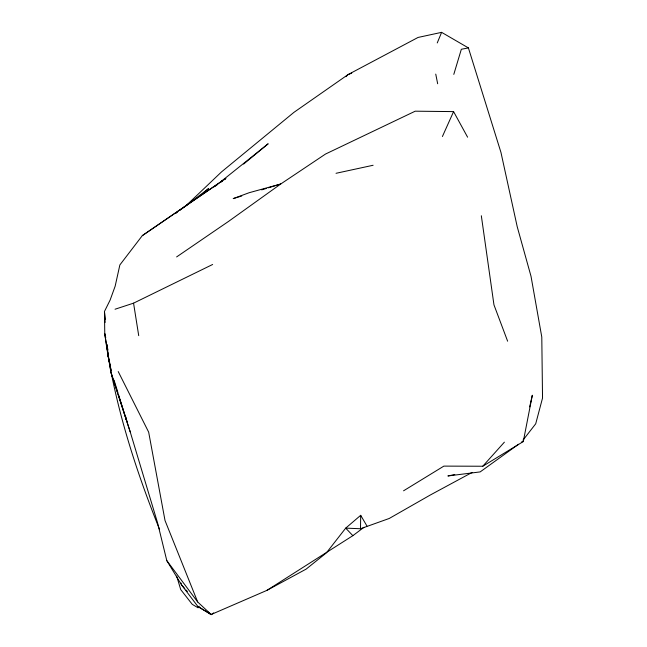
<?xml version="1.0" encoding="UTF-8"?>
<svg xmlns="http://www.w3.org/2000/svg" width="647" height="647" viewBox="0 0 647 647"><rect width="100%" height="100%" fill="white"/><g stroke="black" fill="none" stroke-linecap="round" stroke-linejoin="round"><path stroke-width="0.97" d="M364.01 527.281L352.866 535.667L345.7 528.13L360.5 528.745L360.694 515.319L345.7 528.13L326.379 552.886L306.112 569.125L266.896 590.379L211.157 614.513L197.885 606.498L181.564 584.937L166.797 560.609L157.609 523.019L130.201 431.832L110.855 372.098L104.765 333.634L104.466 311.458L110.111 300.079L115.166 286.16L119.857 264.947L142.316 235.621L225.205 178.807M403.558 490.806L443.866 466.115L482.767 466.236L523.294 441.553L532.319 395.236L529.675 406.882M453.798 74.381L461.343 49.261L468.404 47.91L500.956 152.425L517.228 226.757L531.025 276.334L541.79 337.055L542.534 398.051L535.716 423.785L522.946 440.227M437.243 42.937L441.618 32.35L468.404 47.91M442.411 136.517L453.587 111.608L415.212 111.187L325.506 154.051L280.693 184.023L228.593 221.371L176.615 256.932M199.106 606.199L198.055 607.784L192.256 604.347L180.723 589.595L176.671 576.105M482.767 466.236L504.385 442.16M345.854 76.726L347.997 74.623L418.051 37.445L441.618 32.35M185.996 205.754L221.509 171.908L293.948 112.343L347.997 74.623L351.742 73.135M204.023 192.442L208.633 188.528L179.761 210.396M243.62 164.071L268.173 143.763L220.611 181.864M175.749 213.437L177.351 212.216M214.448 186.757L217.699 184.411M220.95 182.058L222.576 180.885M224.202 179.704L225.827 178.532M518.522 444.263L480.171 471.906L447.886 475.966L454.792 474.542M197.885 606.498L211.262 614.65L213.696 612.895M142.316 235.621L222.479 180.731M224.137 179.599L225.787 178.467M352.866 535.667L266.896 590.379M472.084 472.456L430.433 494.931L389.235 518.465L360.5 528.745M115.045 309.226L133.557 303.16L212.645 264.477M241.752 195.984L233.203 198.613L249.135 192.725L280.693 184.023L268.351 187.816M261.695 189.862L266.451 188.398M336.028 173.299L373.109 165.268M521.725 441.796L523.294 441.553M207.388 611.569L211.262 614.65M166.797 560.609L197.675 601.969L211.157 614.513M184.791 588.592L181.564 584.937L180.958 583.02M186.085 590.056L187.371 591.512M360.694 515.319L366.954 526.027M453.587 111.608L467.603 137.188M118.223 371.556L148.673 432.172L165.017 520.503L197.675 601.969M159.599 529.497C134.293 466.527 113.613 401.108 104.765 333.634L105.752 337.548M507.628 341.204L493.96 304.866L481.328 215.75M111.106 370.448L107.742 353.044L106.795 344.285M110.855 372.098L130.201 431.832M111.041 370.496L109.23 360.8M114.042 380.145L117.94 392.689M118.538 394.621L126.925 421.634L125.696 416.741M435.746 74.098L437.663 83.754M133.557 303.16L138.717 335.656M107.523 348.159L107.79 350.108M106.86 344.422L107.087 346.404M107.313 348.385L108.332 357.298L108 353.311M105.138 319.424L104.547 312.452L105.121 322.473M107.58 348.329L107.75 350.318"/></g></svg>
